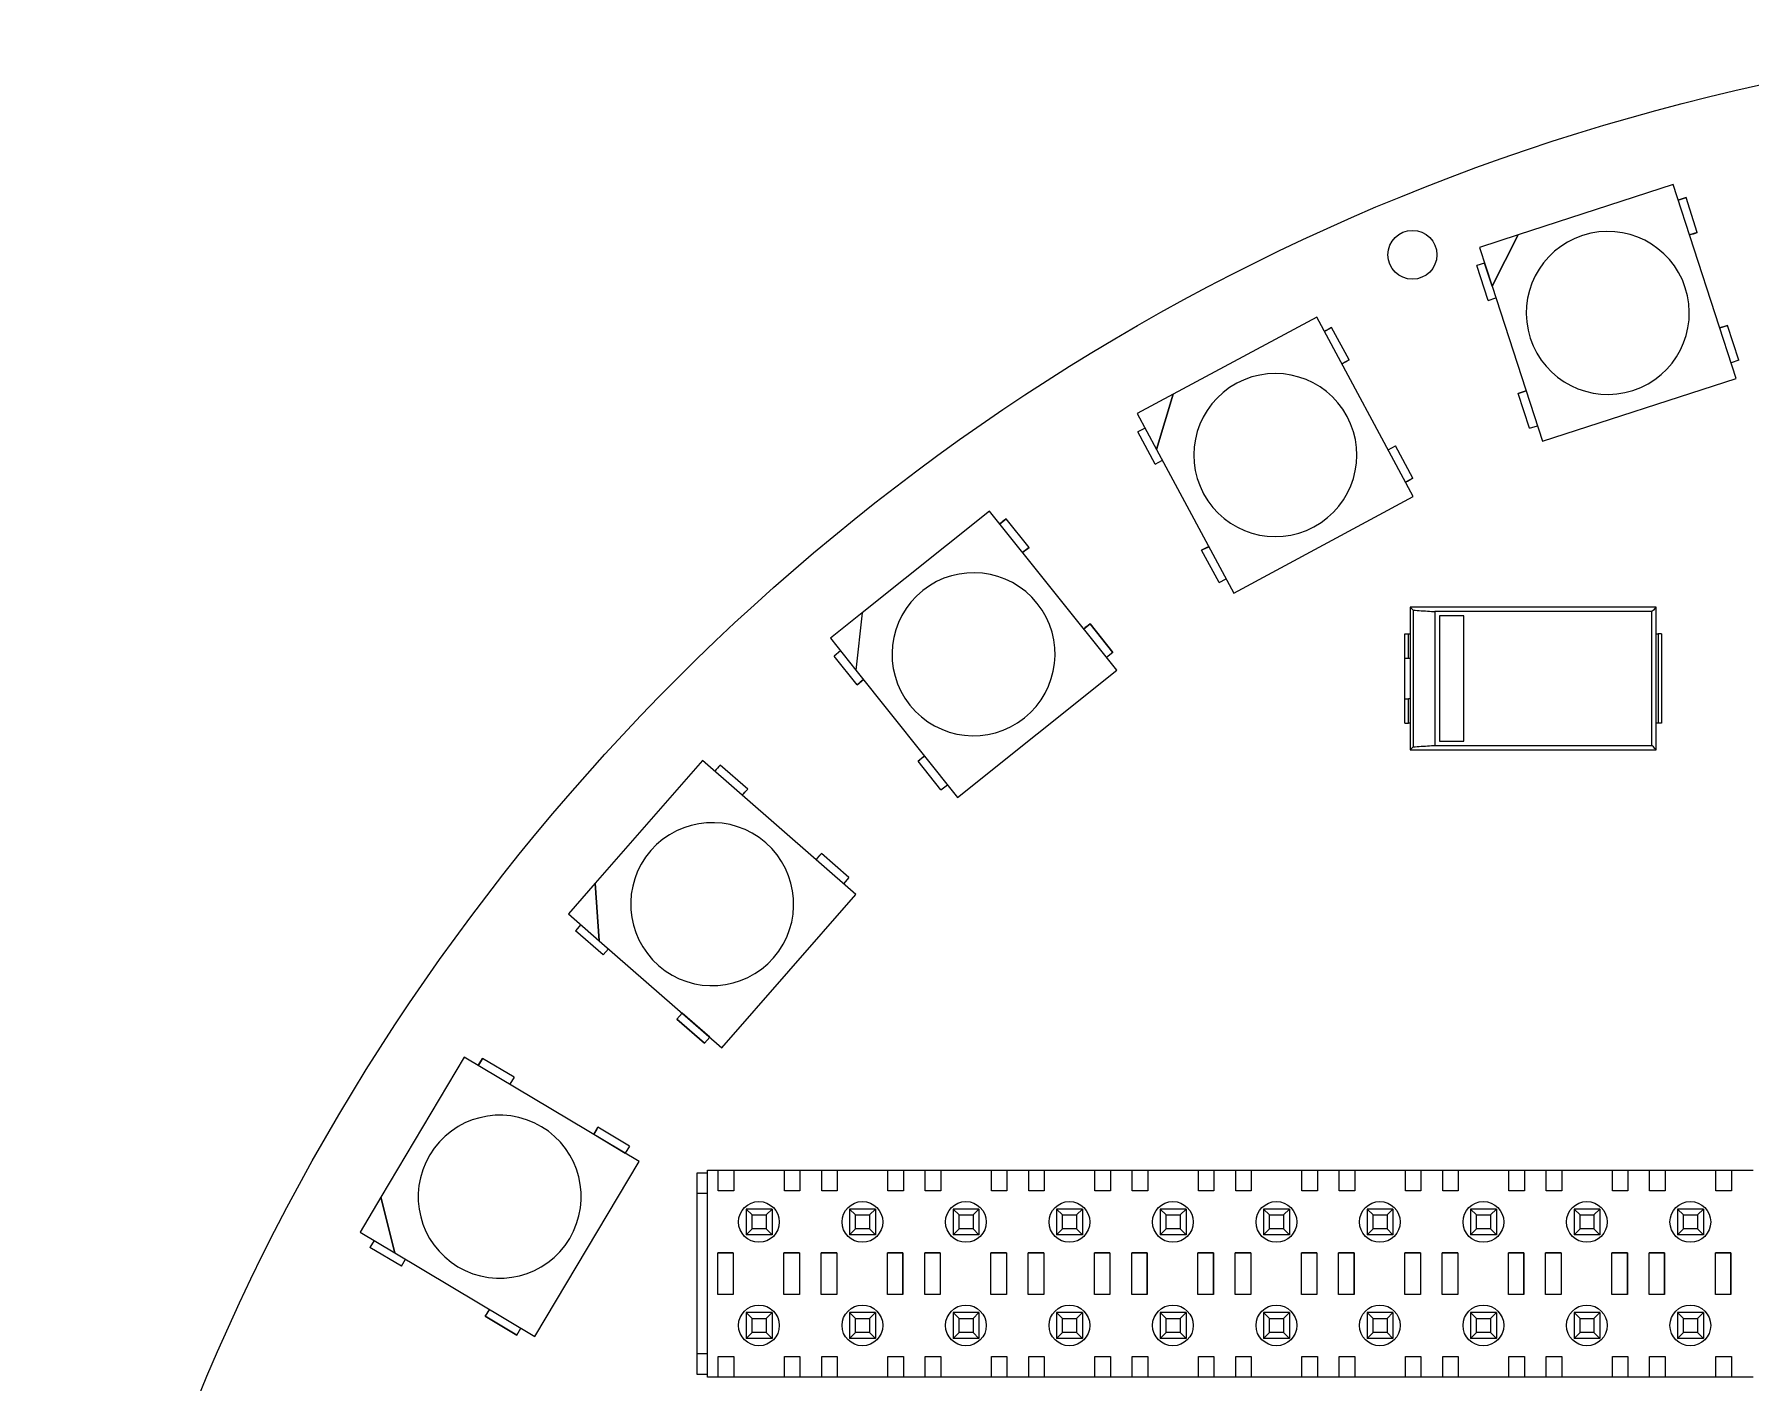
# Model space of a CAD drawing. Extents: x -54 to 54, y -54 to 54.
# Drawn here: x -53.91 to -11.79, y 20.83 to 53.91 of the extents above; entities that cross this region are included whole.
import ezdxf

# ---------------------------------------------------------------- set-up
doc = ezdxf.new("R2010")
doc.units = 0
doc.layers.get('0').update_dxf_attribs({"linetype": 'continuous'})

# ---------------------------------------------------------------- blocks, each defined once
blk = doc.blocks.new('PART__FEATURE003')
at = {"color": 0}
for p, q in [((-14.106, 39.856), (-20.146, 39.856)), ((-20.146, 39.856), (-20.146, 36.356)), ((-14.214, 39.748), (-19.538, 39.748)), ((-18.83, 39.64), (-19.43, 39.64)), ((-19.43, 39.64), (-19.43, 36.572)), ((-18.83, 36.572), (-18.83, 39.64)), ((-14.214, 36.464), (-14.214, 39.748)), ((-14.106, 36.356), (-14.106, 39.856)), ((-20.276, 38.606), (-20.276, 39.206)), ((-20.189, 39.206), (-20.146, 39.206)), ((-20.189, 38.606), (-20.189, 39.206)), ((-14.106, 39.206), (-14.063, 39.206)), ((-14.063, 39.206), (-14.063, 37.006)), ((-13.976, 39.206), (-13.976, 37.006)), ((-13.976, 39.206), (-13.976, 37.006)), ((-20.276, 37.606), (-20.276, 38.606)), ((-20.189, 38.606), (-20.146, 38.606)), ((-20.276, 37.006), (-20.276, 37.606)), ((-20.146, 37.606), (-20.189, 37.606)), ((-20.146, 37.606), (-20.189, 37.606)), ((-20.189, 37.006), (-20.189, 37.606)), ((-20.146, 37.006), (-20.189, 37.006)), ((-14.063, 37.006), (-14.106, 37.006)), ((-20.146, 36.356), (-14.106, 36.356)), ((-19.538, 36.464), (-14.214, 36.464)), ((-19.43, 36.572), (-18.83, 36.572))]:
    blk.add_line(p, q, dxfattribs=at)
for points in [[(-20.146, 39.856), (-20.111, 39.821), (-20.073, 39.783)], [(-20.073, 39.783), (-20.023, 39.78), (-19.973, 39.776), (-19.923, 39.773), (-19.873, 39.77), (-19.823, 39.766), (-19.773, 39.763), (-19.724, 39.76), (-19.674, 39.757), (-19.624, 39.753), (-19.574, 39.75), (-19.538, 39.748)], [(-20.073, 39.783), (-20.073, 39.733), (-20.073, 39.683), (-20.073, 39.633), (-20.073, 39.583), (-20.073, 39.533), (-20.073, 39.483), (-20.073, 39.433), (-20.073, 39.383), (-20.073, 39.333), (-20.073, 39.283), (-20.073, 39.233), (-20.073, 39.183), (-20.073, 39.133), (-20.073, 39.083), (-20.073, 39.033), (-20.073, 38.983), (-20.073, 38.933), (-20.073, 38.883), (-20.073, 38.833), (-20.073, 38.783), (-20.073, 38.733), (-20.073, 38.683), (-20.073, 38.633), (-20.073, 38.583), (-20.073, 38.533), (-20.073, 38.483), (-20.073, 38.433), (-20.073, 38.383), (-20.073, 38.333), (-20.073, 38.283), (-20.073, 38.233), (-20.073, 38.183), (-20.073, 38.133), (-20.073, 38.083), (-20.073, 38.033), (-20.073, 37.983), (-20.073, 37.933), (-20.073, 37.883), (-20.073, 37.833), (-20.073, 37.783), (-20.073, 37.733), (-20.073, 37.683), (-20.073, 37.633), (-20.073, 37.583), (-20.073, 37.533), (-20.073, 37.483), (-20.073, 37.433), (-20.073, 37.383), (-20.073, 37.333), (-20.073, 37.283), (-20.073, 37.233), (-20.073, 37.183), (-20.073, 37.133), (-20.073, 37.083), (-20.073, 37.033), (-20.073, 36.983), (-20.073, 36.933), (-20.073, 36.883), (-20.073, 36.833), (-20.073, 36.783), (-20.073, 36.733), (-20.073, 36.683), (-20.073, 36.633), (-20.073, 36.583), (-20.073, 36.533), (-20.073, 36.483), (-20.073, 36.433), (-20.073, 36.429)], [(-19.538, 39.748), (-19.538, 39.698), (-19.538, 39.648), (-19.538, 39.598), (-19.538, 39.548), (-19.538, 39.498), (-19.538, 39.448), (-19.538, 39.398), (-19.538, 39.348), (-19.538, 39.298), (-19.538, 39.248), (-19.538, 39.198), (-19.538, 39.148), (-19.538, 39.098), (-19.538, 39.048), (-19.538, 38.998), (-19.538, 38.948), (-19.538, 38.898), (-19.538, 38.848), (-19.538, 38.798), (-19.538, 38.748), (-19.538, 38.698), (-19.538, 38.648), (-19.538, 38.598), (-19.538, 38.548), (-19.538, 38.498), (-19.538, 38.448), (-19.538, 38.398), (-19.538, 38.348), (-19.538, 38.298), (-19.538, 38.248), (-19.538, 38.198), (-19.538, 38.148), (-19.538, 38.098), (-19.538, 38.048), (-19.538, 37.998), (-19.538, 37.948), (-19.538, 37.898), (-19.538, 37.848), (-19.538, 37.798), (-19.538, 37.748), (-19.538, 37.698), (-19.538, 37.648), (-19.538, 37.598), (-19.538, 37.548), (-19.538, 37.498), (-19.538, 37.448), (-19.538, 37.398), (-19.538, 37.348), (-19.538, 37.298), (-19.538, 37.248), (-19.538, 37.198), (-19.538, 37.148), (-19.538, 37.098), (-19.538, 37.048), (-19.538, 36.998), (-19.538, 36.948), (-19.538, 36.898), (-19.538, 36.848), (-19.538, 36.798), (-19.538, 36.748), (-19.538, 36.698), (-19.538, 36.648), (-19.538, 36.598), (-19.538, 36.548), (-19.538, 36.498), (-19.538, 36.464)], [(-14.106, 39.856), (-14.141, 39.821), (-14.177, 39.785), (-14.214, 39.748)], [(-20.276, 39.206), (-20.226, 39.206), (-20.189, 39.206)], [(-13.976, 39.206), (-14.026, 39.206), (-14.063, 39.206)], [(-20.276, 38.606), (-20.226, 38.606), (-20.189, 38.606)], [(-20.276, 37.606), (-20.226, 37.606), (-20.189, 37.606)], [(-20.276, 37.006), (-20.226, 37.006), (-20.189, 37.006)], [(-13.976, 37.006), (-14.026, 37.006), (-14.063, 37.006)], [(-20.146, 36.356), (-20.111, 36.391), (-20.073, 36.429)], [(-20.073, 36.429), (-20.023, 36.432), (-19.973, 36.436), (-19.923, 36.439), (-19.873, 36.442), (-19.823, 36.446), (-19.773, 36.449), (-19.724, 36.452), (-19.674, 36.455), (-19.624, 36.459), (-19.574, 36.462), (-19.538, 36.464)], [(-14.106, 36.356), (-14.141, 36.391), (-14.177, 36.427), (-14.214, 36.464)]]:
    blk.add_lwpolyline(points, dxfattribs=at)
blk = doc.blocks.new('PART__FEATURE040')
at = {"color": 0}
for p, q in [((-43.361, 28.816), (-45.409, 25.38)), ((-39.066, 26.256), (-43.361, 28.816)), ((-43.017, 28.611), (-42.915, 28.783)), ((-42.141, 28.322), (-42.915, 28.783)), ((-42.141, 28.322), (-42.915, 28.783)), ((-42.141, 28.322), (-42.244, 28.15)), ((-40.182, 26.921), (-40.08, 27.093)), ((-39.307, 26.632), (-40.08, 27.093)), ((-40.182, 26.921), (-39.409, 26.461)), ((-40.182, 26.921), (-39.409, 26.461)), ((-39.307, 26.632), (-39.409, 26.461)), ((-41.626, 21.961), (-39.066, 26.256)), ((-45.409, 25.38), (-45.921, 24.521)), ((-45.409, 25.38), (-45.062, 24.009)), ((-45.062, 24.009), (-45.409, 25.38)), ((-45.921, 24.521), (-45.062, 24.009)), ((-45.577, 24.316), (-45.68, 24.145)), ((-44.906, 23.684), (-45.68, 24.145)), ((-45.062, 24.009), (-41.626, 21.961)), ((-44.906, 23.684), (-44.804, 23.856)), ((-42.743, 22.627), (-42.845, 22.455)), ((-42.072, 21.994), (-42.845, 22.455)), ((-42.845, 22.455), (-42.072, 21.994)), ((-42.072, 21.994), (-41.97, 22.166))]:
    blk.add_line(p, q, dxfattribs=at)
for points in [[(-42.915, 28.783), (-42.94, 28.74), (-42.966, 28.697), (-42.991, 28.654), (-43.017, 28.611)], [(-40.08, 27.093), (-40.106, 27.05), (-40.131, 27.007), (-40.157, 26.964), (-40.182, 26.921)], [(-42.845, 22.455), (-42.819, 22.498), (-42.794, 22.541), (-42.768, 22.584), (-42.743, 22.627)]]:
    blk.add_lwpolyline(points, dxfattribs=at)
for start, end in [(-30.8, 149.2), (149.2, -30.8)]:
    blk.add_arc((-42.493, 25.389), 2, start, end, dxfattribs=at)
blk = doc.blocks.new('PART__FEATURE148')
at = {"color": 0}
for p, q in [((-43.361, 28.816), (-45.409, 25.38)), ((-39.066, 26.256), (-43.361, 28.816)), ((-43.017, 28.611), (-42.915, 28.783)), ((-42.141, 28.322), (-42.915, 28.783)), ((-42.141, 28.322), (-42.915, 28.783)), ((-42.141, 28.322), (-42.244, 28.15)), ((-40.182, 26.921), (-40.08, 27.093)), ((-39.307, 26.632), (-40.08, 27.093)), ((-40.182, 26.921), (-39.409, 26.461)), ((-40.182, 26.921), (-39.409, 26.461)), ((-39.307, 26.632), (-39.409, 26.461)), ((-41.626, 21.961), (-39.066, 26.256)), ((-45.409, 25.38), (-45.921, 24.521)), ((-45.409, 25.38), (-45.062, 24.009)), ((-45.062, 24.009), (-45.409, 25.38)), ((-45.921, 24.521), (-45.062, 24.009)), ((-45.577, 24.316), (-45.68, 24.145)), ((-44.906, 23.684), (-45.68, 24.145)), ((-45.062, 24.009), (-41.626, 21.961)), ((-44.906, 23.684), (-44.804, 23.856)), ((-42.743, 22.627), (-42.845, 22.455)), ((-42.072, 21.994), (-42.845, 22.455)), ((-42.845, 22.455), (-42.072, 21.994)), ((-42.072, 21.994), (-41.97, 22.166))]:
    blk.add_line(p, q, dxfattribs=at)
for points in [[(-42.915, 28.783), (-42.94, 28.74), (-42.966, 28.697), (-42.991, 28.654), (-43.017, 28.611)], [(-40.08, 27.093), (-40.106, 27.05), (-40.131, 27.007), (-40.157, 26.964), (-40.182, 26.921)], [(-42.845, 22.455), (-42.819, 22.498), (-42.794, 22.541), (-42.768, 22.584), (-42.743, 22.627)]]:
    blk.add_lwpolyline(points, dxfattribs=at)
for start, end in [(-30.8, 149.2), (149.2, -30.8)]:
    blk.add_arc((-42.493, 25.389), 2, start, end, dxfattribs=at)
blk = doc.blocks.new('PART__FEATURE217')
at = {"color": 0}
for p, q in [((-37.518, 36.095), (-40.147, 33.081)), ((-33.75, 32.808), (-37.518, 36.095)), ((-37.216, 35.832), (-37.085, 35.983)), ((-36.406, 35.391), (-37.085, 35.983)), ((-36.406, 35.391), (-37.085, 35.983)), ((-36.406, 35.391), (-36.538, 35.241)), ((-34.729, 33.663), (-34.598, 33.814)), ((-33.92, 33.222), (-34.598, 33.814)), ((-40.147, 33.081), (-40.804, 32.327)), ((-40.147, 33.081), (-40.051, 31.67)), ((-40.051, 31.67), (-40.147, 33.081)), ((-33.92, 33.222), (-34.051, 33.071)), ((-37.037, 29.041), (-33.75, 32.808)), ((-40.804, 32.327), (-40.051, 31.67)), ((-40.503, 32.065), (-40.634, 31.914)), ((-39.956, 31.322), (-40.634, 31.914)), ((-40.051, 31.67), (-37.037, 29.041)), ((-39.956, 31.322), (-39.825, 31.473)), ((-38.016, 29.895), (-38.148, 29.744)), ((-37.469, 29.153), (-38.148, 29.744)), ((-38.148, 29.744), (-37.469, 29.153)), ((-37.338, 29.304), (-38.016, 29.895)), ((-37.469, 29.153), (-37.338, 29.304))]:
    blk.add_line(p, q, dxfattribs=at)
for points in [[(-37.085, 35.983), (-37.117, 35.945), (-37.15, 35.908), (-37.183, 35.87), (-37.216, 35.832)], [(-36.538, 35.241), (-36.505, 35.278), (-36.472, 35.316), (-36.439, 35.354), (-36.406, 35.391)], [(-34.598, 33.814), (-34.631, 33.776), (-34.664, 33.738), (-34.696, 33.701), (-34.729, 33.663)]]:
    blk.add_lwpolyline(points, dxfattribs=at)
for start, end in [(-41.1, 138.9), (138.9, -41.1)]:
    blk.add_arc((-37.277, 32.568), 2, start, end, dxfattribs=at)
blk = doc.blocks.new('PART__FEATURE212')
at = {"color": 0}
for p, q in [((-30.469, 42.214), (-33.595, 39.719)), ((-27.349, 38.307), (-30.469, 42.214)), ((-30.219, 41.902), (-30.063, 42.026)), ((-29.501, 41.323), (-30.063, 42.026)), ((-29.501, 41.323), (-29.658, 41.198)), ((-33.595, 39.719), (-34.376, 39.095)), ((-33.595, 39.719), (-33.752, 38.313)), ((-28.16, 39.323), (-28.004, 39.447)), ((-27.442, 38.744), (-28.004, 39.447)), ((-28.004, 39.447), (-27.442, 38.744)), ((-34.376, 39.095), (-33.752, 38.313)), ((-34.127, 38.782), (-34.283, 38.657)), ((-33.722, 37.954), (-34.283, 38.657)), ((-27.442, 38.744), (-27.599, 38.619)), ((-33.752, 38.313), (-31.257, 35.187)), ((-33.722, 37.954), (-33.565, 38.079)), ((-31.257, 35.187), (-27.349, 38.307)), ((-32.068, 36.203), (-32.224, 36.078)), ((-31.663, 35.375), (-32.224, 36.078)), ((-31.663, 35.375), (-31.506, 35.5))]:
    blk.add_line(p, q, dxfattribs=at)
for points in [[(-30.063, 42.026), (-30.102, 41.995), (-30.141, 41.964), (-30.18, 41.933), (-30.219, 41.902)], [(-29.658, 41.198), (-29.619, 41.229), (-29.579, 41.261), (-29.54, 41.292), (-29.501, 41.323)], [(-28.004, 39.447), (-28.043, 39.416), (-28.082, 39.385), (-28.121, 39.354), (-28.16, 39.323)], [(-33.565, 38.079), (-33.604, 38.048), (-33.643, 38.016), (-33.682, 37.985), (-33.722, 37.954)], [(-32.224, 36.078), (-32.185, 36.11), (-32.146, 36.141), (-32.107, 36.172), (-32.068, 36.203)]]:
    blk.add_lwpolyline(points, dxfattribs=at)
for start, end in [(-51.4, 128.6), (128.6, -51.4)]:
    blk.add_arc((-30.863, 38.701), 2, start, end, dxfattribs=at)
blk = doc.blocks.new('PART__FEATURE219')
at = {"color": 0}
for p, q in [((-22.441, 46.976), (-25.962, 45.08)), ((-20.07, 42.574), (-22.441, 46.976)), ((-22.251, 46.624), (-22.075, 46.719)), ((-21.648, 45.926), (-22.075, 46.719)), ((-21.648, 45.926), (-21.824, 45.831)), ((-25.962, 45.08), (-26.843, 44.605)), ((-25.962, 45.08), (-26.369, 43.725)), ((-26.369, 43.725), (-25.962, 45.08)), ((-26.843, 44.605), (-26.369, 43.725)), ((-26.653, 44.253), (-26.829, 44.158)), ((-26.403, 43.366), (-26.829, 44.158)), ((-20.686, 43.718), (-20.51, 43.813)), ((-20.084, 43.021), (-20.51, 43.813)), ((-26.403, 43.366), (-26.227, 43.461)), ((-26.369, 43.725), (-24.472, 40.203)), ((-20.084, 43.021), (-20.26, 42.926)), ((-24.472, 40.203), (-20.07, 42.574)), ((-25.089, 41.348), (-25.265, 41.253)), ((-24.838, 40.46), (-25.265, 41.253)), ((-24.838, 40.46), (-24.662, 40.555))]:
    blk.add_line(p, q, dxfattribs=at)
for points in [[(-22.075, 46.719), (-22.119, 46.695), (-22.163, 46.671), (-22.207, 46.647), (-22.251, 46.624)], [(-21.824, 45.831), (-21.78, 45.855), (-21.736, 45.879), (-21.692, 45.902), (-21.648, 45.926)], [(-20.26, 42.926), (-20.216, 42.949), (-20.172, 42.973), (-20.128, 42.997), (-20.084, 43.021)], [(-25.265, 41.253), (-25.221, 41.277), (-25.177, 41.3), (-25.133, 41.324), (-25.089, 41.348)]]:
    blk.add_lwpolyline(points, dxfattribs=at)
for start, end in [(-61.7, 118.3), (118.3, -61.7)]:
    blk.add_arc((-23.456, 43.589), 2, start, end, dxfattribs=at)
blk = doc.blocks.new('PART__FEATURE218')
at = {"color": 0}
for p, q in [((-13.691, 50.227), (-17.495, 48.991)), ((-12.146, 45.472), (-13.691, 50.227)), ((-13.568, 49.847), (-13.377, 49.909)), ((-13.099, 49.053), (-13.377, 49.909)), ((-17.495, 48.991), (-18.447, 48.682)), ((-17.495, 48.991), (-18.138, 47.731)), ((-18.138, 47.731), (-17.495, 48.991)), ((-13.099, 49.053), (-13.29, 48.991)), ((-18.447, 48.682), (-18.138, 47.731)), ((-18.323, 48.302), (-18.513, 48.24)), ((-18.235, 47.384), (-18.513, 48.24)), ((-18.138, 47.731), (-18.323, 48.302)), ((-18.138, 47.731), (-16.901, 43.927)), ((-18.235, 47.384), (-18.045, 47.446)), ((-12.548, 46.709), (-12.358, 46.77)), ((-12.08, 45.914), (-12.358, 46.77)), ((-12.08, 45.914), (-12.27, 45.853)), ((-17.303, 45.163), (-17.493, 45.102)), ((-17.215, 44.246), (-17.493, 45.102)), ((-16.901, 43.927), (-12.146, 45.472)), ((-17.215, 44.246), (-17.025, 44.308))]:
    blk.add_line(p, q, dxfattribs=at)
for points in [[(-13.377, 49.909), (-13.425, 49.893), (-13.473, 49.878), (-13.52, 49.863), (-13.568, 49.847)], [(-13.29, 48.991), (-13.242, 49.007), (-13.194, 49.022), (-13.147, 49.037), (-13.099, 49.053)], [(-12.358, 46.77), (-12.405, 46.755), (-12.453, 46.739), (-12.5, 46.724), (-12.548, 46.709)], [(-17.493, 45.102), (-17.446, 45.117), (-17.398, 45.133), (-17.351, 45.148), (-17.303, 45.163)]]:
    blk.add_lwpolyline(points, dxfattribs=at)
for start, end in [(108, -72), (-72, 108)]:
    blk.add_arc((-15.296, 47.077), 2, start, end, dxfattribs=at)
blk = doc.blocks.new('PART__FEATURE')
at = {"color": 0}
for centre, radius in [((0, 0), 53.914), ((-20.091, 48.504), 0.6), ((-36.13, 24.77), 0.5), ((-33.59, 24.77), 0.5), ((-31.05, 24.77), 0.5), ((-28.51, 24.77), 0.5), ((-25.97, 24.77), 0.5), ((-23.43, 24.77), 0.5), ((-20.89, 24.77), 0.5), ((-18.35, 24.77), 0.5), ((-15.81, 24.77), 0.5), ((-13.27, 24.77), 0.5), ((-36.13, 22.23), 0.5), ((-33.59, 22.23), 0.5), ((-31.05, 22.23), 0.5), ((-28.51, 22.23), 0.5), ((-25.97, 22.23), 0.5), ((-23.43, 22.23), 0.5), ((-20.89, 22.23), 0.5), ((-18.35, 22.23), 0.5), ((-15.81, 22.23), 0.5), ((-13.27, 22.23), 0.5)]:
    blk.add_circle(centre, radius, dxfattribs=at)
blk = doc.blocks.new('PART__FEATURE001')
at = {"color": 0}
for p, q in [((-37.65, 25.977), (-37.396, 25.977)), ((-37.65, 25.468), (-37.65, 25.977)), ((-37.396, 20.96), (-37.396, 26.04)), ((-37.396, 26.04), (-37.129, 26.04)), ((-37.396, 25.468), (-37.396, 25.977)), ((-37.129, 25.532), (-37.129, 26.04)), ((-37.129, 26.04), (-36.748, 26.04)), ((-37.129, 25.532), (-37.129, 26.04)), ((-36.748, 26.04), (-35.504, 26.04)), ((-36.748, 26.04), (-36.748, 25.532)), ((-35.504, 26.04), (-35.123, 26.04)), ((-35.504, 25.532), (-35.504, 26.04)), ((-35.123, 26.04), (-35.123, 25.532)), ((-35.123, 26.04), (-34.589, 26.04)), ((-35.123, 26.04), (-35.123, 25.532)), ((-34.589, 26.04), (-34.208, 26.04)), ((-34.589, 25.532), (-34.589, 26.04)), ((-34.208, 26.04), (-34.208, 25.532)), ((-34.208, 26.04), (-32.964, 26.04)), ((-34.208, 26.04), (-34.208, 25.532)), ((-32.964, 25.532), (-32.964, 26.04)), ((-32.964, 26.04), (-32.583, 26.04)), ((-32.964, 25.532), (-32.964, 26.04)), ((-32.583, 26.04), (-32.049, 26.04)), ((-32.583, 26.04), (-32.583, 25.532)), ((-32.049, 25.532), (-32.049, 26.04)), ((-32.049, 26.04), (-31.668, 26.04)), ((-32.049, 25.532), (-32.049, 26.04)), ((-31.668, 26.04), (-30.424, 26.04)), ((-31.668, 26.04), (-31.668, 25.532)), ((-30.424, 26.04), (-30.043, 26.04)), ((-30.424, 25.532), (-30.424, 26.04)), ((-30.043, 26.04), (-29.509, 26.04)), ((-30.043, 26.04), (-30.043, 25.532)), ((-29.509, 26.04), (-29.128, 26.04)), ((-29.509, 25.532), (-29.509, 26.04)), ((-29.128, 26.04), (-27.884, 26.04)), ((-29.128, 26.04), (-29.128, 25.532)), ((-27.884, 26.04), (-27.503, 26.04)), ((-27.884, 25.532), (-27.884, 26.04)), ((-27.503, 26.04), (-26.969, 26.04)), ((-27.503, 26.04), (-27.503, 25.532)), ((-26.969, 26.04), (-26.588, 26.04)), ((-26.969, 25.532), (-26.969, 26.04)), ((-26.588, 26.04), (-25.344, 26.04)), ((-26.588, 26.04), (-26.588, 25.532)), ((-25.344, 26.04), (-24.963, 26.04)), ((-25.344, 25.532), (-25.344, 26.04)), ((-24.963, 26.04), (-24.963, 25.532)), ((-24.963, 26.04), (-24.429, 26.04)), ((-24.963, 26.04), (-24.963, 25.532)), ((-24.429, 26.04), (-24.048, 26.04)), ((-24.429, 25.532), (-24.429, 26.04)), ((-24.048, 26.04), (-24.048, 25.532)), ((-24.048, 26.04), (-22.804, 26.04)), ((-24.048, 26.04), (-24.048, 25.532)), ((-22.804, 26.04), (-22.423, 26.04)), ((-22.804, 25.532), (-22.804, 26.04)), ((-22.423, 26.04), (-22.423, 25.532)), ((-22.423, 26.04), (-21.889, 26.04)), ((-22.423, 26.04), (-22.423, 25.532)), ((-21.889, 26.04), (-21.508, 26.04)), ((-21.889, 25.532), (-21.889, 26.04)), ((-21.508, 26.04), (-21.508, 25.532)), ((-21.508, 26.04), (-20.264, 26.04)), ((-21.508, 26.04), (-21.508, 25.532)), ((-20.264, 26.04), (-19.883, 26.04)), ((-20.264, 25.532), (-20.264, 26.04)), ((-19.883, 26.04), (-19.883, 25.532)), ((-19.883, 26.04), (-19.349, 26.04)), ((-19.883, 26.04), (-19.883, 25.532)), ((-19.349, 26.04), (-18.968, 26.04)), ((-19.349, 25.532), (-19.349, 26.04)), ((-18.968, 26.04), (-18.968, 25.532)), ((-18.968, 26.04), (-17.724, 26.04)), ((-18.968, 26.04), (-18.968, 25.532)), ((-17.724, 25.532), (-17.724, 26.04)), ((-17.724, 26.04), (-17.343, 26.04)), ((-17.724, 25.532), (-17.724, 26.04)), ((-17.343, 26.04), (-16.809, 26.04)), ((-17.343, 26.04), (-17.343, 25.532)), ((-16.809, 25.532), (-16.809, 26.04)), ((-16.809, 26.04), (-16.428, 26.04)), ((-16.809, 25.532), (-16.809, 26.04)), ((-16.428, 26.04), (-15.184, 26.04)), ((-16.428, 26.04), (-16.428, 25.532)), ((-15.184, 26.04), (-14.803, 26.04)), ((-15.184, 25.532), (-15.184, 26.04)), ((-14.803, 26.04), (-14.803, 25.532)), ((-14.803, 26.04), (-14.269, 26.04)), ((-14.803, 26.04), (-14.803, 25.532)), ((-14.269, 26.04), (-13.888, 26.04)), ((-14.269, 25.532), (-14.269, 26.04)), ((-13.888, 26.04), (-12.644, 26.04)), ((-13.888, 26.04), (-13.888, 25.532)), ((-12.644, 25.532), (-12.644, 26.04)), ((-12.644, 26.04), (-12.263, 26.04)), ((-12.644, 25.532), (-12.644, 26.04)), ((-12.263, 26.04), (-11.729, 26.04)), ((-12.263, 26.04), (-12.263, 25.532)), ((-37.396, 25.468), (-37.65, 25.468)), ((-37.396, 25.468), (-37.65, 25.468)), ((-37.65, 21.532), (-37.65, 25.468)), ((-36.748, 25.532), (-37.129, 25.532)), ((-35.123, 25.532), (-35.504, 25.532)), ((-34.208, 25.532), (-34.589, 25.532)), ((-32.583, 25.532), (-32.964, 25.532)), ((-31.668, 25.532), (-32.049, 25.532)), ((-30.043, 25.532), (-30.424, 25.532)), ((-29.128, 25.532), (-29.509, 25.532)), ((-27.503, 25.532), (-27.884, 25.532)), ((-26.588, 25.532), (-26.969, 25.532)), ((-24.963, 25.532), (-25.344, 25.532)), ((-24.048, 25.532), (-24.429, 25.532)), ((-22.423, 25.532), (-22.804, 25.532)), ((-21.508, 25.532), (-21.889, 25.532)), ((-19.883, 25.532), (-20.264, 25.532)), ((-18.968, 25.532), (-19.349, 25.532)), ((-17.343, 25.532), (-17.724, 25.532)), ((-16.428, 25.532), (-16.809, 25.532)), ((-14.803, 25.532), (-15.184, 25.532)), ((-13.888, 25.532), (-14.269, 25.532)), ((-12.263, 25.532), (-12.644, 25.532)), ((-36.444, 25.087), (-36.444, 24.453)), ((-35.809, 25.087), (-36.444, 25.087)), ((-36.444, 25.087), (-36.297, 24.941)), ((-36.297, 24.599), (-36.297, 24.941)), ((-36.297, 24.941), (-35.955, 24.941)), ((-35.955, 24.941), (-35.809, 25.087)), ((-35.955, 24.941), (-35.955, 24.599)), ((-35.809, 25.087), (-35.809, 24.453)), ((-33.904, 25.087), (-33.904, 24.453)), ((-33.269, 25.087), (-33.904, 25.087)), ((-33.904, 25.087), (-33.757, 24.941)), ((-33.757, 24.599), (-33.757, 24.941)), ((-33.757, 24.941), (-33.415, 24.941)), ((-33.415, 24.941), (-33.269, 25.087)), ((-33.415, 24.941), (-33.415, 24.599)), ((-33.269, 25.087), (-33.269, 24.453)), ((-31.363, 25.087), (-31.363, 24.453)), ((-30.729, 25.087), (-31.363, 25.087)), ((-31.363, 25.087), (-31.217, 24.941)), ((-31.217, 24.599), (-31.217, 24.941)), ((-31.217, 24.941), (-30.875, 24.941)), ((-30.875, 24.941), (-30.729, 25.087)), ((-30.875, 24.941), (-30.875, 24.599)), ((-30.729, 25.087), (-30.729, 24.453)), ((-28.823, 25.087), (-28.823, 24.453)), ((-28.189, 25.087), (-28.823, 25.087)), ((-28.823, 25.087), (-28.677, 24.941)), ((-28.677, 24.599), (-28.677, 24.941)), ((-28.677, 24.941), (-28.335, 24.941)), ((-28.335, 24.941), (-28.189, 25.087)), ((-28.335, 24.941), (-28.335, 24.599)), ((-28.189, 25.087), (-28.189, 24.453)), ((-26.284, 25.087), (-26.284, 24.453)), ((-25.648, 25.087), (-26.284, 25.087)), ((-26.284, 25.087), (-26.137, 24.941)), ((-26.137, 24.599), (-26.137, 24.941)), ((-26.137, 24.941), (-25.795, 24.941)), ((-25.795, 24.941), (-25.648, 25.087)), ((-25.795, 24.941), (-25.795, 24.599)), ((-25.648, 25.087), (-25.648, 24.453)), ((-23.744, 25.087), (-23.744, 24.453)), ((-23.108, 25.087), (-23.744, 25.087)), ((-23.744, 25.087), (-23.597, 24.941)), ((-23.597, 24.599), (-23.597, 24.941)), ((-23.597, 24.941), (-23.255, 24.941)), ((-23.255, 24.941), (-23.108, 25.087)), ((-23.255, 24.941), (-23.255, 24.599)), ((-23.108, 25.087), (-23.108, 24.453)), ((-21.203, 25.087), (-21.203, 24.453)), ((-20.569, 25.087), (-21.203, 25.087)), ((-21.203, 25.087), (-21.057, 24.941)), ((-21.057, 24.599), (-21.057, 24.941)), ((-21.057, 24.941), (-20.715, 24.941)), ((-20.715, 24.941), (-20.569, 25.087)), ((-20.715, 24.941), (-20.715, 24.599)), ((-20.569, 25.087), (-20.569, 24.453)), ((-18.663, 25.087), (-18.663, 24.453)), ((-18.029, 25.087), (-18.663, 25.087)), ((-18.663, 25.087), (-18.517, 24.941)), ((-18.517, 24.599), (-18.517, 24.941)), ((-18.517, 24.941), (-18.175, 24.941)), ((-18.175, 24.941), (-18.029, 25.087)), ((-18.175, 24.941), (-18.175, 24.599)), ((-18.029, 25.087), (-18.029, 24.453)), ((-16.123, 25.087), (-16.123, 24.453)), ((-15.489, 25.087), (-16.123, 25.087)), ((-16.123, 25.087), (-15.977, 24.941)), ((-15.977, 24.599), (-15.977, 24.941)), ((-15.977, 24.941), (-15.635, 24.941)), ((-15.635, 24.941), (-15.489, 25.087)), ((-15.635, 24.941), (-15.635, 24.599)), ((-15.489, 25.087), (-15.489, 24.453)), ((-12.948, 25.087), (-13.584, 25.087)), ((-13.584, 25.087), (-13.584, 24.453)), ((-13.584, 25.087), (-13.437, 24.941)), ((-13.437, 24.941), (-13.095, 24.941)), ((-13.437, 24.599), (-13.437, 24.941)), ((-13.095, 24.941), (-12.948, 25.087)), ((-13.095, 24.941), (-13.095, 24.599)), ((-12.948, 25.087), (-12.948, 24.453)), ((-36.297, 24.599), (-36.444, 24.453)), ((-35.809, 24.453), (-36.444, 24.453)), ((-35.955, 24.599), (-36.297, 24.599)), ((-35.809, 24.453), (-35.955, 24.599)), ((-33.757, 24.599), (-33.904, 24.453)), ((-33.269, 24.453), (-33.904, 24.453)), ((-33.415, 24.599), (-33.757, 24.599)), ((-33.269, 24.453), (-33.415, 24.599)), ((-31.217, 24.599), (-31.363, 24.453)), ((-30.729, 24.453), (-31.363, 24.453)), ((-30.875, 24.599), (-31.217, 24.599)), ((-30.729, 24.453), (-30.875, 24.599)), ((-28.677, 24.599), (-28.823, 24.453)), ((-28.189, 24.453), (-28.823, 24.453)), ((-28.335, 24.599), (-28.677, 24.599)), ((-28.189, 24.453), (-28.335, 24.599)), ((-26.137, 24.599), (-26.284, 24.453)), ((-25.648, 24.453), (-26.284, 24.453)), ((-25.795, 24.599), (-26.137, 24.599)), ((-25.648, 24.453), (-25.795, 24.599)), ((-23.597, 24.599), (-23.744, 24.453)), ((-23.108, 24.453), (-23.744, 24.453)), ((-23.255, 24.599), (-23.597, 24.599)), ((-23.108, 24.453), (-23.255, 24.599)), ((-21.057, 24.599), (-21.203, 24.453)), ((-20.569, 24.453), (-21.203, 24.453)), ((-20.715, 24.599), (-21.057, 24.599)), ((-20.569, 24.453), (-20.715, 24.599)), ((-18.517, 24.599), (-18.663, 24.453)), ((-18.029, 24.453), (-18.663, 24.453)), ((-18.175, 24.599), (-18.517, 24.599)), ((-18.029, 24.453), (-18.175, 24.599)), ((-15.977, 24.599), (-16.123, 24.453)), ((-15.489, 24.453), (-16.123, 24.453)), ((-15.635, 24.599), (-15.977, 24.599)), ((-15.489, 24.453), (-15.635, 24.599)), ((-13.437, 24.599), (-13.584, 24.453)), ((-12.948, 24.453), (-13.584, 24.453)), ((-13.095, 24.599), (-13.437, 24.599)), ((-12.948, 24.453), (-13.095, 24.599)), ((-36.761, 24.008), (-37.142, 24.008)), ((-37.142, 22.992), (-37.142, 24.008)), ((-37.142, 24.008), (-36.761, 24.008)), ((-36.761, 24.008), (-36.761, 22.992)), ((-35.135, 24.008), (-35.516, 24.008)), ((-35.516, 22.992), (-35.516, 24.008)), ((-35.516, 24.008), (-35.135, 24.008)), ((-35.135, 24.008), (-35.135, 22.992)), ((-34.221, 24.008), (-34.602, 24.008)), ((-34.602, 22.992), (-34.602, 24.008)), ((-34.602, 24.008), (-34.221, 24.008)), ((-34.221, 24.008), (-34.221, 22.992)), ((-32.595, 24.008), (-32.976, 24.008)), ((-32.976, 22.992), (-32.976, 24.008)), ((-32.976, 24.008), (-32.595, 24.008)), ((-32.595, 22.992), (-32.595, 24.008)), ((-32.595, 24.008), (-32.595, 22.992)), ((-31.681, 24.008), (-32.062, 24.008)), ((-32.062, 22.992), (-32.062, 24.008)), ((-32.062, 24.008), (-31.681, 24.008)), ((-31.681, 24.008), (-31.681, 22.992)), ((-30.055, 24.008), (-30.436, 24.008)), ((-30.436, 22.992), (-30.436, 24.008)), ((-30.436, 24.008), (-30.055, 24.008)), ((-30.055, 24.008), (-30.055, 22.992)), ((-29.141, 24.008), (-29.522, 24.008)), ((-29.522, 22.992), (-29.522, 24.008)), ((-29.522, 24.008), (-29.141, 24.008)), ((-29.141, 24.008), (-29.141, 22.992)), ((-27.515, 24.008), (-27.896, 24.008)), ((-27.896, 22.992), (-27.896, 24.008)), ((-27.896, 24.008), (-27.515, 24.008)), ((-27.515, 24.008), (-27.515, 22.992)), ((-26.601, 24.008), (-26.982, 24.008)), ((-26.982, 22.992), (-26.982, 24.008)), ((-26.982, 24.008), (-26.601, 24.008)), ((-26.601, 22.992), (-26.601, 24.008)), ((-26.601, 24.008), (-26.601, 22.992)), ((-24.975, 24.008), (-25.356, 24.008)), ((-25.356, 22.992), (-25.356, 24.008)), ((-25.356, 24.008), (-24.975, 24.008)), ((-24.975, 22.992), (-24.975, 24.008)), ((-24.975, 24.008), (-24.975, 22.992)), ((-24.061, 24.008), (-24.442, 24.008)), ((-24.442, 22.992), (-24.442, 24.008)), ((-24.442, 24.008), (-24.061, 24.008)), ((-24.061, 24.008), (-24.061, 22.992)), ((-22.435, 24.008), (-22.816, 24.008)), ((-22.816, 22.992), (-22.816, 24.008)), ((-22.816, 24.008), (-22.435, 24.008)), ((-22.435, 24.008), (-22.435, 22.992)), ((-21.521, 24.008), (-21.902, 24.008)), ((-21.902, 22.992), (-21.902, 24.008)), ((-21.902, 24.008), (-21.521, 24.008)), ((-21.521, 22.992), (-21.521, 24.008)), ((-21.521, 24.008), (-21.521, 22.992)), ((-19.895, 24.008), (-20.276, 24.008)), ((-20.276, 22.992), (-20.276, 24.008)), ((-20.276, 24.008), (-19.895, 24.008)), ((-19.895, 24.008), (-19.895, 22.992)), ((-18.981, 24.008), (-19.362, 24.008)), ((-19.362, 22.992), (-19.362, 24.008)), ((-19.362, 24.008), (-18.981, 24.008)), ((-18.981, 24.008), (-18.981, 22.992)), ((-17.355, 24.008), (-17.736, 24.008)), ((-17.736, 22.992), (-17.736, 24.008)), ((-17.736, 24.008), (-17.355, 24.008)), ((-17.355, 22.992), (-17.355, 24.008)), ((-17.355, 24.008), (-17.355, 22.992)), ((-16.441, 24.008), (-16.822, 24.008)), ((-16.822, 22.992), (-16.822, 24.008)), ((-16.822, 24.008), (-16.441, 24.008)), ((-16.441, 24.008), (-16.441, 22.992)), ((-14.815, 24.008), (-15.196, 24.008)), ((-15.196, 22.992), (-15.196, 24.008)), ((-15.196, 24.008), (-14.815, 24.008)), ((-14.815, 22.992), (-14.815, 24.008)), ((-14.815, 24.008), (-14.815, 22.992)), ((-13.901, 24.008), (-14.282, 24.008)), ((-14.282, 22.992), (-14.282, 24.008)), ((-14.282, 24.008), (-13.901, 24.008)), ((-13.901, 22.992), (-13.901, 24.008)), ((-13.901, 24.008), (-13.901, 22.992)), ((-12.275, 24.008), (-12.656, 24.008)), ((-12.656, 22.992), (-12.656, 24.008)), ((-12.656, 24.008), (-12.275, 24.008)), ((-12.275, 22.992), (-12.275, 24.008)), ((-12.275, 24.008), (-12.275, 22.992)), ((-36.761, 22.992), (-37.142, 22.992)), ((-35.135, 22.992), (-35.516, 22.992)), ((-34.221, 22.992), (-34.602, 22.992)), ((-32.595, 22.992), (-32.976, 22.992)), ((-31.681, 22.992), (-32.062, 22.992)), ((-30.055, 22.992), (-30.436, 22.992)), ((-29.141, 22.992), (-29.522, 22.992)), ((-27.515, 22.992), (-27.896, 22.992)), ((-26.601, 22.992), (-26.982, 22.992)), ((-24.975, 22.992), (-25.356, 22.992)), ((-24.061, 22.992), (-24.442, 22.992)), ((-22.435, 22.992), (-22.816, 22.992)), ((-21.521, 22.992), (-21.902, 22.992)), ((-19.895, 22.992), (-20.276, 22.992)), ((-18.981, 22.992), (-19.362, 22.992)), ((-17.355, 22.992), (-17.736, 22.992)), ((-16.441, 22.992), (-16.822, 22.992)), ((-14.815, 22.992), (-15.196, 22.992)), ((-13.901, 22.992), (-14.282, 22.992)), ((-12.275, 22.992), (-12.656, 22.992)), ((-36.444, 22.547), (-36.444, 21.913)), ((-35.809, 22.547), (-36.444, 22.547)), ((-36.444, 22.547), (-36.297, 22.401)), ((-36.297, 22.059), (-36.297, 22.401)), ((-36.297, 22.401), (-35.955, 22.401)), ((-35.955, 22.401), (-35.809, 22.547)), ((-35.955, 22.401), (-35.955, 22.059)), ((-35.809, 22.547), (-35.809, 21.913)), ((-33.904, 22.547), (-33.904, 21.913)), ((-33.269, 22.547), (-33.904, 22.547)), ((-33.904, 22.547), (-33.757, 22.401)), ((-33.757, 22.059), (-33.757, 22.401)), ((-33.757, 22.401), (-33.415, 22.401)), ((-33.415, 22.401), (-33.269, 22.547)), ((-33.415, 22.401), (-33.415, 22.059)), ((-33.269, 22.547), (-33.269, 21.913)), ((-30.729, 22.547), (-31.363, 22.547)), ((-31.363, 22.547), (-31.363, 21.913)), ((-31.363, 22.547), (-31.217, 22.401)), ((-31.217, 22.401), (-30.875, 22.401)), ((-31.217, 22.059), (-31.217, 22.401)), ((-30.875, 22.401), (-30.729, 22.547)), ((-30.875, 22.401), (-30.875, 22.059)), ((-30.729, 22.547), (-30.729, 21.913)), ((-28.189, 22.547), (-28.823, 22.547)), ((-28.823, 22.547), (-28.823, 21.913)), ((-28.823, 22.547), (-28.677, 22.401)), ((-28.677, 22.401), (-28.335, 22.401)), ((-28.677, 22.059), (-28.677, 22.401)), ((-28.335, 22.401), (-28.189, 22.547)), ((-28.335, 22.401), (-28.335, 22.059)), ((-28.189, 22.547), (-28.189, 21.913)), ((-26.284, 22.547), (-26.284, 21.913)), ((-25.648, 22.547), (-26.284, 22.547)), ((-26.284, 22.547), (-26.137, 22.401)), ((-26.137, 22.059), (-26.137, 22.401)), ((-26.137, 22.401), (-25.795, 22.401)), ((-25.795, 22.401), (-25.648, 22.547)), ((-25.795, 22.401), (-25.795, 22.059)), ((-25.648, 22.547), (-25.648, 21.913)), ((-23.108, 22.547), (-23.744, 22.547)), ((-23.744, 22.547), (-23.744, 21.913)), ((-23.744, 22.547), (-23.597, 22.401)), ((-23.597, 22.401), (-23.255, 22.401)), ((-23.597, 22.059), (-23.597, 22.401)), ((-23.255, 22.401), (-23.108, 22.547)), ((-23.255, 22.401), (-23.255, 22.059)), ((-23.108, 22.547), (-23.108, 21.913)), ((-20.569, 22.547), (-21.203, 22.547)), ((-21.203, 22.547), (-21.203, 21.913)), ((-21.203, 22.547), (-21.057, 22.401)), ((-21.057, 22.401), (-20.715, 22.401)), ((-21.057, 22.059), (-21.057, 22.401)), ((-20.715, 22.401), (-20.569, 22.547)), ((-20.715, 22.401), (-20.715, 22.059)), ((-20.569, 22.547), (-20.569, 21.913)), ((-18.663, 22.547), (-18.663, 21.913)), ((-18.029, 22.547), (-18.663, 22.547)), ((-18.663, 22.547), (-18.517, 22.401)), ((-18.517, 22.059), (-18.517, 22.401)), ((-18.517, 22.401), (-18.175, 22.401)), ((-18.175, 22.401), (-18.029, 22.547)), ((-18.175, 22.401), (-18.175, 22.059)), ((-18.029, 22.547), (-18.029, 21.913)), ((-15.489, 22.547), (-16.123, 22.547)), ((-16.123, 22.547), (-16.123, 21.913)), ((-16.123, 22.547), (-15.977, 22.401)), ((-15.977, 22.401), (-15.635, 22.401)), ((-15.977, 22.059), (-15.977, 22.401)), ((-15.635, 22.401), (-15.489, 22.547)), ((-15.635, 22.401), (-15.635, 22.059)), ((-15.489, 22.547), (-15.489, 21.913)), ((-13.584, 22.547), (-13.584, 21.913)), ((-12.948, 22.547), (-13.584, 22.547)), ((-13.584, 22.547), (-13.437, 22.401)), ((-13.437, 22.059), (-13.437, 22.401)), ((-13.437, 22.401), (-13.095, 22.401)), ((-13.095, 22.401), (-12.948, 22.547)), ((-13.095, 22.401), (-13.095, 22.059)), ((-12.948, 22.547), (-12.948, 21.913)), ((-36.297, 22.059), (-36.444, 21.913)), ((-35.809, 21.913), (-36.444, 21.913)), ((-35.955, 22.059), (-36.297, 22.059)), ((-35.809, 21.913), (-35.955, 22.059)), ((-33.757, 22.059), (-33.904, 21.913)), ((-33.269, 21.913), (-33.904, 21.913)), ((-33.415, 22.059), (-33.757, 22.059)), ((-33.269, 21.913), (-33.415, 22.059)), ((-31.217, 22.059), (-31.363, 21.913)), ((-30.729, 21.913), (-31.363, 21.913)), ((-30.875, 22.059), (-31.217, 22.059)), ((-30.729, 21.913), (-30.875, 22.059)), ((-28.677, 22.059), (-28.823, 21.913)), ((-28.189, 21.913), (-28.823, 21.913)), ((-28.335, 22.059), (-28.677, 22.059)), ((-28.189, 21.913), (-28.335, 22.059)), ((-26.137, 22.059), (-26.284, 21.913)), ((-25.648, 21.913), (-26.284, 21.913)), ((-25.795, 22.059), (-26.137, 22.059)), ((-25.648, 21.913), (-25.795, 22.059)), ((-23.597, 22.059), (-23.744, 21.913)), ((-23.108, 21.913), (-23.744, 21.913)), ((-23.255, 22.059), (-23.597, 22.059)), ((-23.108, 21.913), (-23.255, 22.059)), ((-21.057, 22.059), (-21.203, 21.913)), ((-20.569, 21.913), (-21.203, 21.913)), ((-20.715, 22.059), (-21.057, 22.059)), ((-20.569, 21.913), (-20.715, 22.059)), ((-18.517, 22.059), (-18.663, 21.913)), ((-18.029, 21.913), (-18.663, 21.913)), ((-18.175, 22.059), (-18.517, 22.059)), ((-18.029, 21.913), (-18.175, 22.059)), ((-15.977, 22.059), (-16.123, 21.913)), ((-15.489, 21.913), (-16.123, 21.913)), ((-15.635, 22.059), (-15.977, 22.059)), ((-15.489, 21.913), (-15.635, 22.059)), ((-13.437, 22.059), (-13.584, 21.913)), ((-12.948, 21.913), (-13.584, 21.913)), ((-13.095, 22.059), (-13.437, 22.059)), ((-12.948, 21.913), (-13.095, 22.059)), ((-37.396, 21.532), (-37.65, 21.532)), ((-37.65, 21.023), (-37.65, 21.532)), ((-37.396, 21.532), (-37.65, 21.532)), ((-37.396, 21.023), (-37.396, 21.532)), ((-37.129, 20.96), (-37.129, 21.468)), ((-37.129, 21.468), (-36.748, 21.468)), ((-37.129, 20.96), (-37.129, 21.468)), ((-36.748, 21.468), (-36.748, 20.96)), ((-35.504, 21.468), (-35.123, 21.468)), ((-35.504, 20.96), (-35.504, 21.468)), ((-35.123, 21.468), (-35.123, 20.96)), ((-35.123, 21.468), (-35.123, 20.96)), ((-34.589, 21.468), (-34.208, 21.468)), ((-34.589, 20.96), (-34.589, 21.468)), ((-34.208, 21.468), (-34.208, 20.96)), ((-34.208, 21.468), (-34.208, 20.96)), ((-32.964, 20.96), (-32.964, 21.468)), ((-32.964, 21.468), (-32.583, 21.468)), ((-32.964, 20.96), (-32.964, 21.468)), ((-32.583, 21.468), (-32.583, 20.96)), ((-32.049, 20.96), (-32.049, 21.468)), ((-32.049, 21.468), (-31.668, 21.468)), ((-32.049, 20.96), (-32.049, 21.468)), ((-31.668, 21.468), (-31.668, 20.96)), ((-30.424, 21.468), (-30.043, 21.468)), ((-30.424, 20.96), (-30.424, 21.468)), ((-30.043, 21.468), (-30.043, 20.96)), ((-29.509, 21.468), (-29.128, 21.468)), ((-29.509, 20.96), (-29.509, 21.468)), ((-29.128, 21.468), (-29.128, 20.96)), ((-27.884, 21.468), (-27.503, 21.468)), ((-27.884, 20.96), (-27.884, 21.468)), ((-27.503, 21.468), (-27.503, 20.96)), ((-26.969, 21.468), (-26.588, 21.468)), ((-26.969, 20.96), (-26.969, 21.468)), ((-26.588, 21.468), (-26.588, 20.96)), ((-25.344, 21.468), (-24.963, 21.468)), ((-25.344, 20.96), (-25.344, 21.468)), ((-24.963, 21.468), (-24.963, 20.96)), ((-24.963, 21.468), (-24.963, 20.96)), ((-24.429, 21.468), (-24.048, 21.468)), ((-24.429, 20.96), (-24.429, 21.468)), ((-24.048, 21.468), (-24.048, 20.96)), ((-24.048, 21.468), (-24.048, 20.96)), ((-22.804, 21.468), (-22.423, 21.468)), ((-22.804, 20.96), (-22.804, 21.468)), ((-22.423, 21.468), (-22.423, 20.96)), ((-22.423, 21.468), (-22.423, 20.96)), ((-21.889, 21.468), (-21.508, 21.468)), ((-21.889, 20.96), (-21.889, 21.468)), ((-21.508, 21.468), (-21.508, 20.96)), ((-21.508, 21.468), (-21.508, 20.96)), ((-20.264, 21.468), (-19.883, 21.468)), ((-20.264, 20.96), (-20.264, 21.468)), ((-19.883, 21.468), (-19.883, 20.96)), ((-19.883, 21.468), (-19.883, 20.96)), ((-19.349, 21.468), (-18.968, 21.468)), ((-19.349, 20.96), (-19.349, 21.468)), ((-18.968, 21.468), (-18.968, 20.96)), ((-18.968, 21.468), (-18.968, 20.96)), ((-17.724, 20.96), (-17.724, 21.468)), ((-17.724, 21.468), (-17.343, 21.468)), ((-17.724, 20.96), (-17.724, 21.468)), ((-17.343, 21.468), (-17.343, 20.96)), ((-16.809, 20.96), (-16.809, 21.468)), ((-16.809, 21.468), (-16.428, 21.468)), ((-16.809, 20.96), (-16.809, 21.468)), ((-16.428, 21.468), (-16.428, 20.96)), ((-15.184, 21.468), (-14.803, 21.468)), ((-15.184, 20.96), (-15.184, 21.468)), ((-14.803, 21.468), (-14.803, 20.96)), ((-14.803, 21.468), (-14.803, 20.96)), ((-14.269, 21.468), (-13.888, 21.468)), ((-14.269, 20.96), (-14.269, 21.468)), ((-13.888, 21.468), (-13.888, 20.96)), ((-12.644, 20.96), (-12.644, 21.468)), ((-12.644, 21.468), (-12.263, 21.468)), ((-12.644, 20.96), (-12.644, 21.468)), ((-12.263, 21.468), (-12.263, 20.96)), ((-37.396, 21.023), (-37.65, 21.023)), ((-37.129, 20.96), (-37.396, 20.96)), ((-36.748, 20.96), (-37.129, 20.96)), ((-35.504, 20.96), (-36.748, 20.96)), ((-35.123, 20.96), (-35.504, 20.96)), ((-34.589, 20.96), (-35.123, 20.96)), ((-34.208, 20.96), (-34.589, 20.96)), ((-32.964, 20.96), (-34.208, 20.96)), ((-32.583, 20.96), (-32.964, 20.96)), ((-32.049, 20.96), (-32.583, 20.96)), ((-31.668, 20.96), (-32.049, 20.96)), ((-30.424, 20.96), (-31.668, 20.96)), ((-30.043, 20.96), (-30.424, 20.96)), ((-29.509, 20.96), (-30.043, 20.96)), ((-29.128, 20.96), (-29.509, 20.96)), ((-27.884, 20.96), (-29.128, 20.96)), ((-27.503, 20.96), (-27.884, 20.96)), ((-26.969, 20.96), (-27.503, 20.96)), ((-26.588, 20.96), (-26.969, 20.96)), ((-25.344, 20.96), (-26.588, 20.96)), ((-24.963, 20.96), (-25.344, 20.96)), ((-24.429, 20.96), (-24.963, 20.96)), ((-24.048, 20.96), (-24.429, 20.96)), ((-22.804, 20.96), (-24.048, 20.96)), ((-22.423, 20.96), (-22.804, 20.96)), ((-21.889, 20.96), (-22.423, 20.96)), ((-21.508, 20.96), (-21.889, 20.96)), ((-20.264, 20.96), (-21.508, 20.96)), ((-19.883, 20.96), (-20.264, 20.96)), ((-19.349, 20.96), (-19.883, 20.96)), ((-18.968, 20.96), (-19.349, 20.96)), ((-17.724, 20.96), (-18.968, 20.96)), ((-17.343, 20.96), (-17.724, 20.96)), ((-16.809, 20.96), (-17.343, 20.96)), ((-16.428, 20.96), (-16.809, 20.96)), ((-15.184, 20.96), (-16.428, 20.96)), ((-14.803, 20.96), (-15.184, 20.96)), ((-14.269, 20.96), (-14.803, 20.96)), ((-13.888, 20.96), (-14.269, 20.96)), ((-12.644, 20.96), (-13.888, 20.96)), ((-12.263, 20.96), (-12.644, 20.96)), ((-11.729, 20.96), (-12.263, 20.96))]:
    blk.add_line(p, q, dxfattribs=at)

msp = doc.modelspace()

# ---------------------------------------------------------------- block references
at = {"color": 0}
for name in ['PART__FEATURE', 'PART__FEATURE218', 'PART__FEATURE219', 'PART__FEATURE212', 'PART__FEATURE003', 'PART__FEATURE217', 'PART__FEATURE040', 'PART__FEATURE148', 'PART__FEATURE001']:
    msp.add_blockref(name, (0, 0), dxfattribs=at)

doc.saveas('drawing.dxf')
